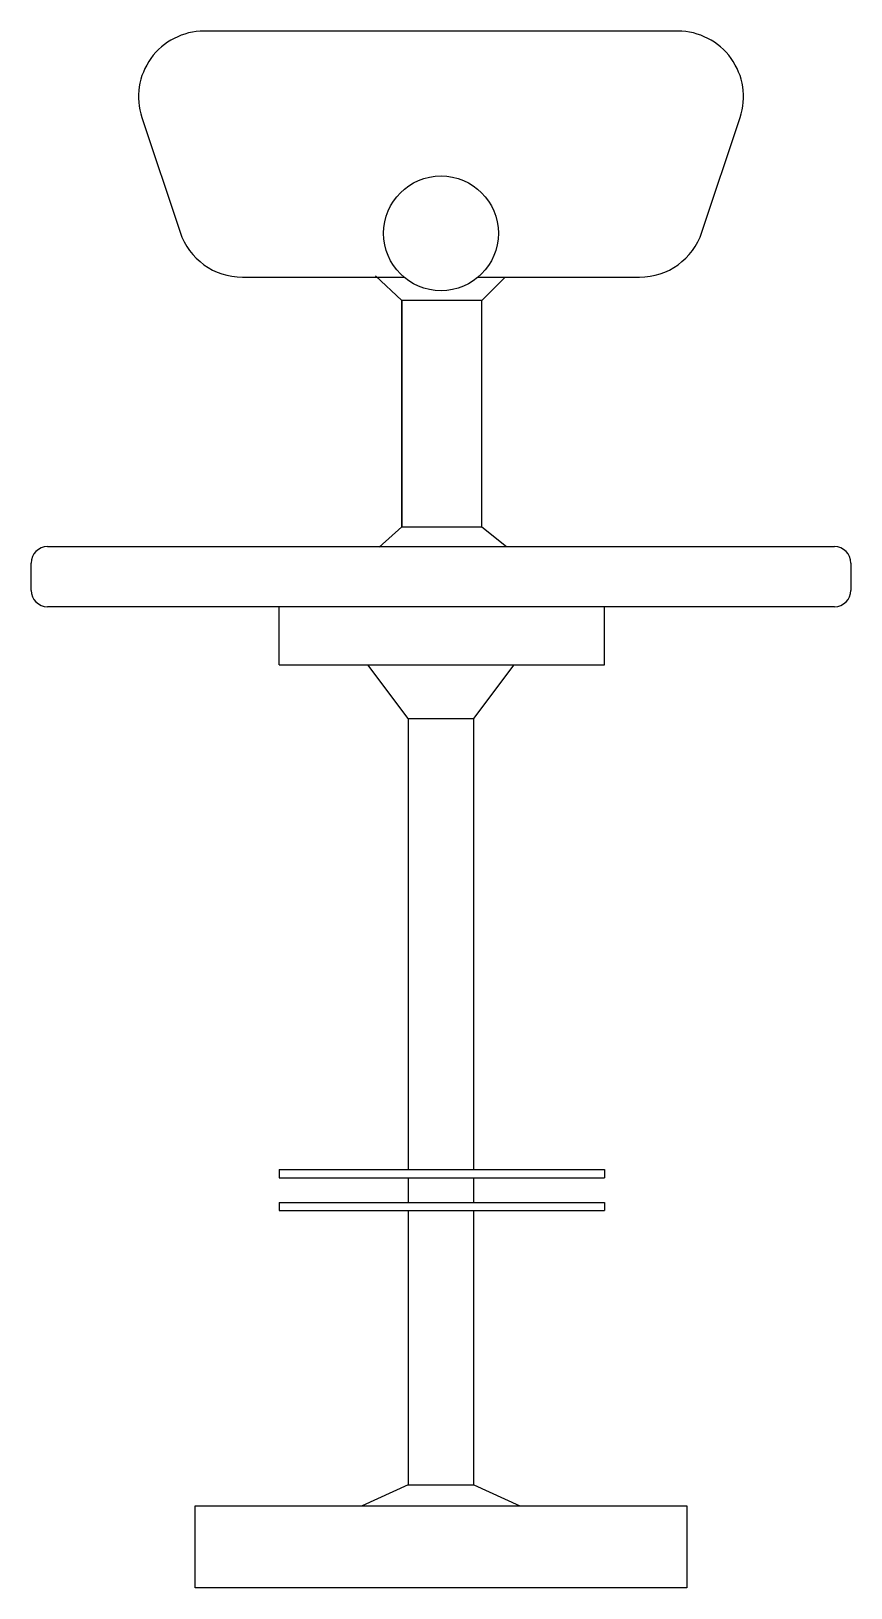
# Model space of a CAD drawing. Extents: x -10 to 40, y 0 to 94.9.
import ezdxf

# ---------------------------------------------------------------- set-up
doc = ezdxf.new("R2010")
doc.units = 0
doc.header["$MEASUREMENT"] = 0
doc.layers.get('0').update_dxf_attribs({"linetype": 'CONTINUOUS'})

msp = doc.modelspace()

# ---------------------------------------------------------------- linework, layer by layer
at = {"color": 0, "linetype": 'ByBlock'}
for p, q in [((29.45, 94.919), (0.55, 94.919)), ((-3.245, 89.654), (-0.912, 82.654)), ((30.912, 82.654), (33.245, 89.654)), ((2.883, 79.919), (12.74, 79.919)), ((12.614, 78.489), (11, 80)), ((17.26, 79.919), (18.917, 79.919)), ((17.26, 79.919), (27.117, 79.919)), ((17.484, 78.489), (18.917, 79.919)), ((12.614, 64.687), (12.614, 78.536)), ((12.614, 64.687), (11.236, 63.451)), ((17.484, 64.687), (18.995, 63.489)), ((-9, 63.489), (39, 63.489)), ((-10, 60.822), (-10, 62.489)), ((40, 62.489), (40, 60.822)), ((39, 59.822), (-9, 59.822)), ((5.131, 56.284), (5.131, 59.822)), ((24.968, 56.284), (24.968, 59.822)), ((5.131, 56.284), (24.968, 56.284)), ((13, 53), (10.537, 56.284)), ((17, 53), (19.463, 56.284)), ((13, 53), (17, 53)), ((13, 53), (13, 25.5)), ((17, 25.5), (17, 53)), ((5.131, 25.5), (5.131, 25)), ((5.131, 25.5), (24.968, 25.5)), ((5.131, 25), (24.968, 25)), ((13, 25), (13, 23.503)), ((17, 23.503), (17, 25)), ((24.968, 25.5), (24.968, 25)), ((5.131, 23.503), (5.131, 23.003)), ((5.131, 23.503), (24.968, 23.503)), ((5.131, 23.003), (24.968, 23.003)), ((13, 23.003), (13, 6.284)), ((17, 6.284), (17, 23.003)), ((24.968, 23.503), (24.968, 23.003)), ((13, 6.284), (10.189, 5)), ((13, 6.284), (17, 6.284)), ((17, 6.284), (19.811, 5))]:
    msp.add_line(p, q, dxfattribs=at)
for points in [[(17.484, 64.687), (17.484, 78.489), (12.614, 78.489), (12.614, 64.687)], [(0, 0), (0, 5), (30, 5), (30, 0)]]:
    msp.add_lwpolyline(points, close=True, dxfattribs=at)
msp.add_circle((15, 82.591), 3.5, dxfattribs=at)
for centre, radius, start, end in [((0.55, 90.919), 4, 90, 198.43495), ((29.45, 90.919), 4, 341.56505, 90), ((2.883, 83.919), 4, 198.43495, 270), ((27.117, 83.919), 4, 270, 341.56505), ((-9, 62.489), 1, 90, 180), ((39, 62.489), 1, 0, 90), ((-9, 60.822), 1, 180, 270), ((39, 60.822), 1, 270, 0)]:
    msp.add_arc(centre, radius, start, end, dxfattribs=at)

doc.saveas('drawing.dxf')
